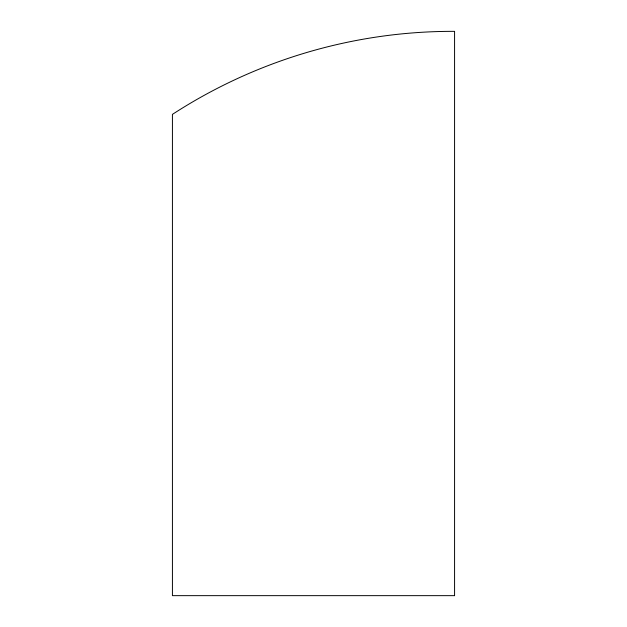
<?xml version="1.0" encoding="UTF-8"?>
<svg xmlns="http://www.w3.org/2000/svg" width="627" height="627" viewBox="0 0 627 627"><rect width="100%" height="100%" fill="white"/><g stroke="black" fill="none" stroke-linecap="round" stroke-linejoin="round"><path stroke-width="0.94" d="M454.575 595.65L172.425 595.65L172.425 114.373A514.963 514.963 0 0 1 454.575 31.35L454.575 595.65"/></g></svg>
